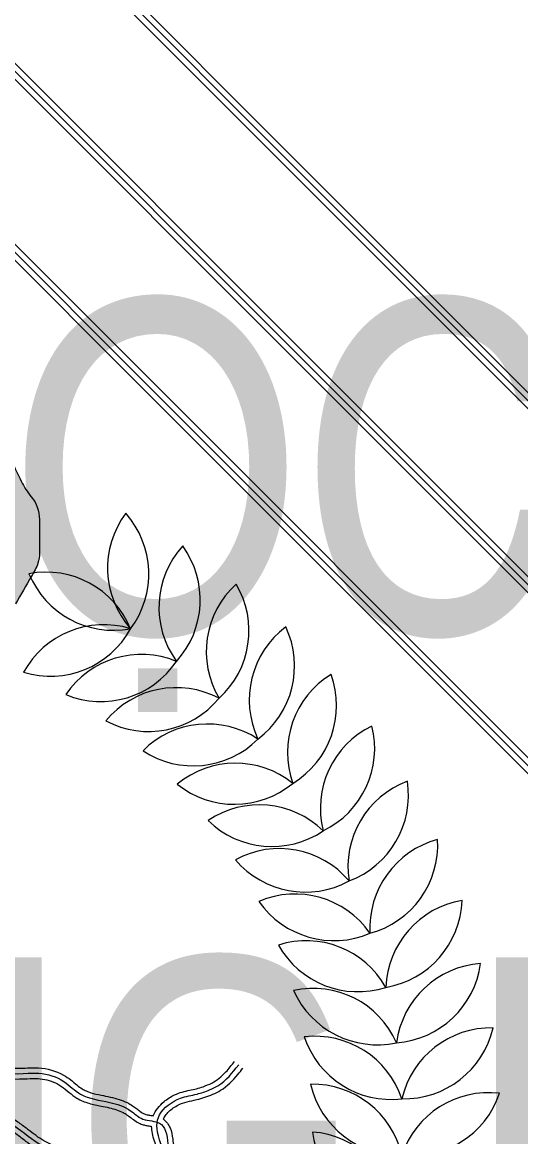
# Model space of a CAD drawing. Header units: inches. Extents: x 1604615 to 1925968, y -294302 to 52467.
# Drawn here: x 1825606 to 1826216, y -260140 to -258778 of the extents above; entities that cross this region are included whole.
import ezdxf

# ---------------------------------------------------------------- set-up
doc = ezdxf.new("R2010")
doc.units = ezdxf.units.IN
doc.header["$LTSCALE"] = 20
doc.header["$MEASUREMENT"] = 0
doc.layers.get('0').update_dxf_attribs({"lineweight": 13})

# ---------------------------------------------------------------- blocks, each defined once
blk = doc.blocks.new('logo DHCT')
h = blk.add_hatch(color=4)
h.set_gradient(color1=(244, 128, 11), one_color=1, tint=1, name='HEMISPHERICAL')
edge = h.paths.add_edge_path()
edge.add_spline(control_points=[(1291.256971102779, 565.8314630986393), (1291.397743773495, 566.0736494978144), (1291.782503929818, 566.7979313616345), (1291.717735514706, 568.0796190849644), (1291.751525743276, 569.6240239000379), (1291.67731970597, 570.9780644276473), (1290.794429601739, 571.9824424088104), (1290.098363126656, 573.2572894307143), (1289.425765793979, 574.7822218471147), (1289.000001375501, 576.6626312993885), (1287.813902719431, 578.3259101321739), (1289.553874777552, 582.3702724232292), (1287.568216538287, 580.8842896512517), (1286.26123242114, 580.8209310791779), (1285.917517365319, 579.4325219462073), (1285.497744688046, 578.1366692566185), (1284.809577011365, 576.8167441246255), (1284.892824014956, 574.888371283874), (1286.561241074657, 573.849515660871), (1287.119388926868, 571.9704428798636), (1287.033716564605, 570.4703621849048), (1287.988915002036, 569.1713637031421), (1286.829013075251, 568.2850816507039), (1285.690568887715, 568.0486413034132), (1284.685580018392, 569.0083004468709), (1283.782987507075, 570.1203337866448), (1283.241067424806, 571.7483813675678), (1282.967822520561, 573.3423306234629), (1283.195205817591, 574.8429743558756), (1283.798721201301, 576.1963796599746), (1284.159213905514, 577.7146870519334), (1284.516712144731, 578.9503168333399), (1286.0904004224, 580.5842373873777), (1285.136112447258, 580.5693116137456), (1284.683308512705, 580.3280886550563), (1283.898134074461, 580.1916348126927), (1283.089071944571, 579.7686888467185), (1281.610651458337, 579.1157612767124), (1282.005564652899, 577.0193257404435), (1280.814081297173, 575.6399162250987), (1280.906949273065, 574.0970384498735), (1281.277569780501, 572.9037123193618), (1281.230286820781, 571.6496969266398), (1280.526091938015, 571.172911440204), (1279.993384326339, 570.9788694595077), (1279.004643429086, 571.0498708669663), (1279.449986670249, 572.3484141145295), (1279.300176810161, 573.3302185496996), (1279.408595661329, 574.4834994496748), (1278.980448921942, 575.8117245824574), (1278.940734846658, 577.2386665276676), (1278.139646040449, 578.5518478853141), (1278.634489798927, 579.8162719644074), (1279.462259730125, 580.8390801978805), (1279.818817540418, 582.3457673758796), (1280.534868713292, 583.4986367966642), (1281.769009122688, 586.0416558502827), (1280.597858705323, 585.6363496252307), (1279.927264644272, 584.9017387808997), (1278.6557804175, 584.9420484991549), (1277.826033184951, 583.9780679302194), (1277.105922928427, 583.2884731995721), (1276.230309853214, 582.4668277170933), (1275.316935400685, 581.2854489586437), (1276.233620074446, 579.939642144014), (1275.826601987598, 578.6118775053453), (1276.394073930213, 577.3122111601738), (1276.168183441313, 576.2275600825415), (1276.857069110076, 574.6695784661672), (1275.556056268309, 574.8340391699262), (1274.854705750402, 575.2150204959482), (1274.108418184739, 575.9697975476024), (1273.499638397177, 577.1529501614775), (1273.529935781886, 578.8025048895051), (1273.480152021391, 580.4632581485225), (1272.899995028158, 582.5041462693478), (1273.678698361739, 584.6756176124388), (1274.63816244232, 586.1485824503711), (1276.447431493908, 588.5100388159631), (1274.433030065704, 587.1069606144199), (1273.247782334125, 587.0394719924429), (1273.02960752678, 586.045762356325), (1272.635582454371, 585.3614877562063), (1271.567130969298, 584.9881823858775), (1271.285121915684, 583.7464923164932), (1270.539813717829, 582.600254661028), (1270.305850671179, 581.296984330065), (1270.729241886737, 579.8564969969268), (1271.181488372984, 578.3615686552205), (1271.604964733501, 576.443069440518), (1270.347452627634, 575.1320650370812), (1270.694683553314, 573.4932521296632), (1271.246964808993, 572.2133807710263), (1271.695594940023, 570.7745171493493), (1271.883741815956, 569.5358266626529), (1271.571138612292, 568.5029597965615), (1270.646876751537, 567.7888935210276), (1269.153681016579, 568.2198607956286), (1268.497915160484, 569.6978065155067), (1269.064752707647, 571.1032783455357), (1269.101037262079, 572.8996114056183), (1269.801539956257, 574.8032786120252), (1269.059957659264, 576.8672329427714), (1269.71257630083, 578.657319161621), (1268.516229914551, 580.1720362407216), (1269.09681151633, 581.5019960285224), (1269.21510334228, 583.133903212015), (1267.445429952144, 584.4983515775093), (1267.885913062556, 586.5860033136678), (1268.725828128991, 590.839362894337), (1267.596575963396, 588.0487165695133), (1266.250930704918, 587.2588380774469), (1265.984261176463, 585.4099540118425), (1265.07569595045, 583.8620927702066), (1265.143656887041, 581.6448309356658), (1266.083272276226, 579.7252378833191), (1265.671471937745, 577.6384180844987), (1265.156574499864, 576.0749519284768), (1266.031552575915, 574.8017566456197), (1265.911483269227, 573.3287759345578), (1265.452286923002, 572.0491326035251), (1264.150922983478, 570.8852510850338), (1262.94078840549, 571.8472097988581), (1261.550374406149, 572.6621513669365), (1262.363428118149, 573.8554464425783), (1263.22292125025, 574.4921813960516), (1263.919355042043, 575.6942965903124), (1265.313041523157, 576.6955465084559), (1264.96359998538, 578.5408658762794), (1264.806612681537, 580.1400207985446), (1264.406142776154, 581.4966480078938), (1262.858290148006, 583.9786467806764), (1263.388683652131, 580.6855322708095), (1262.877769447049, 578.8207690777199), (1260.534525602832, 577.2638230658672), (1258.771172817489, 575.2348404219968), (1255.611942527567, 573.2868451927272), (1256.5016082365, 570.4656952031186), (1256.688930862872, 568.8339405252166), (1256.77393379436, 568.3212250985221)], knot_values=[7.200196502267744, 7.200196502267744, 7.200196502267744, 7.200196502267744, 8.030576183743818, 9.644933403588112, 10.88308528127735, 12.77715700102448, 13.39643635307428, 14.84070363418004, 17.11731679019002, 18.41008453240417, 20.48577240613849, 23.71449316377834, 24.82273821323773, 26.15731934230277, 27.37694044323601, 28.55166318292976, 30.39249605070867, 31.76009041553704, 33.86939070087942, 35.71022356865802, 37.33879322559616, 38.39679097716044, 39.79824395853592, 40.67452932691947, 41.74027754987753, 43.59811301489657, 45.04748740320173, 46.79852693037873, 48.42709168060509, 49.48508943216967, 51.2879917323009, 52.78428673960386, 54.44574357135778, 54.56967382194151, 55.47181960717799, 55.98276070107644, 56.9264398881306, 58.2665544969523, 60.28217977319781, 62.16834233660154, 63.40649421429077, 64.66920661486802, 66.05354417042992, 66.67298213399934, 67.06483932862662, 67.81864999742695, 68.93298619089248, 70.04732238435801, 71.03784289360075, 72.30055841307117, 74.19463188189795, 75.25262650218204, 76.66442584239365, 77.83279543780264, 79.28216516096109, 80.94362598061116, 83.10606724379252, 83.49792443841952, 84.11736240198894, 86.11923501674849, 86.64477726077786, 87.87104739290959, 89.0973112213303, 90.37234133247081, 91.78413588337152, 93.26991912950724, 94.29098019882055, 95.78192230130875, 96.90312379736692, 97.77061773001527, 98.60180328425064, 99.47771122675195, 100.8622560656001, 102.4766189193656, 104.3379739206209, 105.8442846223332, 108.7875115699995, 110.4022833309036, 112.2927146646756, 113.7899082914593, 115.0102753567735, 115.6771283537145, 116.5702211558842, 117.2926680710153, 118.8443861723214, 119.9520278975126, 121.4583420298845, 122.5999091820729, 124.4028091590551, 126.2641641603104, 128.0372066539008, 129.1584120991879, 130.9992496417999, 132.2920126292109, 133.6596061865864, 134.7176008068713, 135.3370387704408, 136.9903712422385, 138.486670768385, 139.6282379205734, 141.3792787090438, 143.8833309127355, 145.3896450451074, 147.7421331162622, 148.9617496812234, 150.5903193381607, 151.7046555316271, 153.6629221753249, 156.1392259307025, 158.8884119694659, 160.592752079401, 161.8509603901772, 163.7506853312952, 165.6504102724124, 167.2066552669907, 170.1729195962689, 171.7449985857631, 173.537426495701, 174.7348123758547, 176.0687352384812, 177.7621246690596, 178.8743819734002, 180.5688307197699, 181.8270453342507, 182.8214792997201, 184.0796876104964, 185.1916584213644, 186.9286915642591, 188.7072537262469, 190.2793265398977, 191.685540287477, 193.5986056743802, 195.3771728009103, 197.912180444993, 199.9629532765491, 203.2696468641203, 206.4151784940367, 209.535613134684, 211.0799681313535, 211.0799681313535, 211.0799681313535, 211.0799681313535], degree=3, periodic=0)
edge.add_spline(control_points=[(1256.77393379436, 568.3212250985221), (1256.864141753243, 567.7771143093948), (1257.374180776207, 565.5227791709956), (1259.783974871292, 564.3662139319965), (1261.645247438314, 563.4729080866089)], knot_values=[0, 0, 0, 0, 1.638921265443163, 7.200196502267747, 7.200196502267747, 7.200196502267747, 7.200196502267747], degree=3, periodic=0)
edge.add_line((1261.645247438314, 563.4729080866088), (1289.905808840446, 563.4729080866089))
edge.add_spline(control_points=[(1289.905808840446, 563.4729080866089), (1290.280361145355, 564.1429749566573), (1290.654913450263, 564.8130418267059), (1291.051849434985, 565.4847832482064)], knot_values=[211.4778790938634, 211.4778790938634, 211.4778790938634, 211.4778790938634, 213.7946137195222, 213.7946137195222, 213.7946137195222, 213.7946137195222], degree=3, periodic=0)
edge.add_arc((1297.383195487083, 568.4419998997688), 6.987923379351802, 202.4258290582619, 205.0361260618594, ccw=False)
edge.add_arc((1292.233342323831, 558.9120865086284), 6.987923379351802, 98.03179792304093, 100.80163869299508, ccw=False)
at = {"color": 4}
for points in [[(1274.217859084945, 395.4686705583299), (1393.723598592253, 514.9744100656377), (1274.217859084945, 634.4801495729454), (1154.712119577638, 514.9744100656376)], [(1274.217859084945, 396.0871327478926), (1393.10513640269, 514.9744100656377), (1274.217859084946, 633.8616873833827), (1155.3305817672, 514.9744100656376)], [(1274.217859084945, 396.7055949374553), (1392.486674213128, 514.9744100656377), (1274.217859084946, 633.24322519382), (1155.949043956763, 514.9744100656376)], [(1274.217859084945, 409.5233920497533), (1379.66887710083, 514.9744100656377), (1274.217859084945, 620.425428081522), (1168.766841069061, 514.9744100656376)], [(1274.217859084945, 410.141854239316), (1379.050414911267, 514.9744100656377), (1274.217859084945, 619.8069658919593), (1169.385303258624, 514.9744100656376)], [(1274.217859084945, 410.7603164288787), (1378.431952721704, 514.9744100656377), (1274.217859084946, 619.1885037023966), (1170.003765448187, 514.9744100656376)], [(1274.217859084945, 446.2391709474438), (1354.38311886204, 526.4044307245381), (1274.217859084946, 606.5696905016324), (1194.052599307851, 526.404430724538)], [(1274.217859084945, 446.8576331370065), (1353.764656672477, 526.4044307245381), (1274.217859084946, 605.9512283120697), (1194.671061497414, 526.404430724538)], [(1274.217859084945, 447.4760953265692), (1353.146194482914, 526.4044307245381), (1274.217859084946, 605.332766122507), (1195.289523686977, 526.404430724538)]]:
    blk.add_lwpolyline(points, close=True, dxfattribs=at)
for centre, radius, start, end in [((1303.921359266621, 566.2139675009588), 6.987923379351781, 143.1870607671757, 221.5628704018845), ((1293.098294067381, 565.7650838426061), 6.987923379351782, 323.1870607671758, 41.5628704018845), ((1307.84763720873, 563.1970316187255), 6.987923379351781, 137.7325153126283, 216.1083249473487), ((1297.030910582242, 563.7789782945965), 6.987923379351782, 317.7325153126283, 36.10832494734865), ((1292.233342323828, 558.9120865086279), 6.987923379351782, 22.4258290582554, 100.801638692965), ((1297.383195487083, 568.4419998997682), 6.987923379351781, 202.4258290582554, 280.801638692965), ((1311.469358672451, 559.8205402096696), 6.987923379351781, 132.2779698580815, 210.6537794927985), ((1300.756928570056, 561.4280470205508), 6.987923379351782, 312.2779698580815, 30.6537794927985), ((1296.647695832466, 554.895926274613), 6.987923379351781, 72.98258414356384, 151.3583937782819), ((1292.559950999833, 564.9274056784202), 6.987923379351782, 252.9825841435638, 331.3583937782818), ((1314.753724787369, 556.1150713028542), 6.987923379351781, 126.8234244035305, 205.1992340382521), ((1304.242604634935, 558.7335804181378), 6.987923379351782, 306.8234244035306, 25.19923403825216), ((1299.531061268852, 552.6216450257507), 6.987923379351781, 67.52803868901734, 145.9038483237405), ((1296.415378801936, 562.9962659639382), 6.987923379351782, 247.5280386890173, 325.9038483237405), ((1317.670991825353, 552.1141821985054), 6.987923379351781, 121.3688789489912, 199.7446885837034), ((1307.456371954667, 555.719979994157), 6.987923379351782, 301.3688789489912, 19.74468858370342), ((1302.185186426415, 550.0835805886909), 6.987923379351781, 62.07349323447269, 140.4493028691869), ((1300.069782428112, 560.7073888874927), 6.987923379351782, 242.0734932344727, 320.449302869187), ((1304.586035136726, 547.3047180680046), 6.987923379351781, 56.61894777993382, 134.9947574146454), ((1320.194740564355, 547.8541055679051), 6.98792337935178, 115.9143334944471, 194.2901431291646), ((1310.36912615474, 552.414537380716), 6.987923379351781, 295.9143334944471, 14.29014312916454), ((1303.490067033222, 558.0815028743293), 6.987923379351782, 236.6189477799338, 314.9947574146454), ((1306.711864942083, 544.3102232729967), 6.987923379351781, 51.16440232538024, 129.5402119601019), ((1306.64525799024, 555.1423883548118), 6.987923379351782, 231.1644023253782, 309.5402119601018), ((1322.302115544984, 543.3734213247094), 6.987923379351781, 110.4597880399071, 188.8355976746177), ((1312.954488882067, 548.8471871779822), 6.987923379351782, 290.4597880399071, 8.835597674617722), ((1308.543423998577, 541.1272148122398), 6.98792337935178, 45.7098568708393, 124.0856665055592), ((1309.506781401264, 551.916662405162), 6.987923379351781, 225.7098568708393, 304.0856665055592), ((1323.974032053079, 538.7127072392755), 6.987923379351781, 105.0052425853544, 183.3810522200702), ((1315.189046691435, 545.0502358618094), 6.987923379351782, 285.0052425853544, 3.381052220070162), ((1310.064125423768, 537.7845185032554), 6.987923379351781, 40.25531141629281, 118.6311210510114), ((1312.048722867166, 548.4335376990961), 6.987923379351782, 220.2553114162928, 298.6311210510115), ((1311.260197510063, 534.3124063214469), 6.987923379351781, 34.80076596174749, 113.1765755964684), ((1314.248062172403, 544.7245579533271), 6.987923379351782, 214.8007659617475, 293.1765755964684), ((1317.052563081294, 541.0580692112895), 6.987923379351781, 279.5506971308116, 357.9265067655204), ((1325.19534895384, 533.9141714600908), 6.98792337935178, 99.55069713081159, 177.9265067655204), ((1312.120808443432, 530.742322252403), 6.98792337935178, 29.34622050720453, 107.7220301419119), ((1316.08488175965, 540.8233122627828), 6.987923379351781, 209.3462205072045, 287.7220301419119), ((1318.528161758643, 536.9068409058119), 6.987923379351782, 274.0961516762727, 352.471961310982), ((1325.95500581229, 529.021270270243), 6.987923379351781, 94.09615167627271, 172.4719613109819), ((1312.638164397993, 527.1065975302938), 6.987923379351781, 23.89167505265708, 102.2674846873646), ((1317.542547106285, 536.7651309125594), 6.987923379351782, 203.8916750526571, 282.2674846873646), ((1326.246123058281, 524.0783145405921), 6.987923379351781, 88.64160622170962, 167.0174158564372), ((1319.60247947336, 532.6341451117446), 6.987923379351782, 268.6416062217096, 347.0174158564373), ((1312.807580118108, 523.438157841209), 6.987923379351781, 18.43712959811077, 96.81293923282459), ((1318.607857369205, 532.5867654213894), 6.987923379351782, 198.4371295981108, 276.8129392328245), ((1312.627521348781, 519.7702251430446), 6.987923379351781, 12.98258414356277, 91.35839377829039), ((1319.271164933702, 528.326055714197), 6.987923379351782, 192.9825841435628, 271.3583937782904), ((1326.066064288953, 519.1300684436615), 6.987923379351781, 83.18706076717544, 161.5628704018893), ((1320.265787037857, 528.2786760238419), 6.987923379351782, 263.1870607671754, 341.5628704018892), ((1319.526462783755, 524.0215874378775), 6.987923379351781, 187.5280386890213, 265.9038483237273), ((1312.099618730109, 516.1360168023086), 6.98792337935178, 7.528038689021324, 85.90384832372732)]:
    blk.add_arc(centre, radius, start, end, dxfattribs=at)
for points in [[(1261.645247438314, 563.4729080866089), (1257.194763152686, 566.8077202077172), (1256.527190064305, 569.9202101968738), (1256.304662731273, 573.0327001860312), (1258.529909329445, 575.2559066119227), (1260.977674349934, 577.4791180023565), (1262.535338949009, 578.8130408649829), (1263.20291203739, 581.2585694228262), (1263.20291203739, 583.0371365493563), (1264.315530881118, 581.480891554778), (1264.760585547182, 580.1469637276093), (1264.983103969498, 578.590718733031), (1264.983103969498, 576.8121565710433), (1263.87048512577, 575.4782287438745), (1263.20291203739, 574.5889451806095), (1262.312820526694, 573.6996616173444), (1261.86776586063, 572.8103780540794), (1262.757866282042, 571.9210944908134), (1264.315530881118, 571.2541330595002), (1265.205631302531, 571.9210944908134), (1265.873204390911, 573.4773444499349), (1265.873204390911, 574.8112673125613), (1265.428158635563, 575.9228730077782), (1265.650677057878, 577.701435169766), (1265.873204390911, 579.2576851288866), (1265.205631302531, 582.1478529860913), (1265.205631302531, 583.7040979806695), (1265.873204390911, 585.4826651071996), (1266.54077747929, 587.2612322337307), (1267.430868989986, 588.1505157969957), (1268.311247819266, 589.6098678200831), (1267.939457067516, 586.8859376608013), (1267.939457067516, 584.4096339054238), (1269.054811501331, 582.8000399396085), (1269.054811501331, 581.685703746142), (1268.806959910881, 580.0761048157844), (1269.302672002498, 578.9617735868612), (1269.302672002498, 576.6092855157065), (1269.550523592947, 575.1235022695716), (1269.178741751915, 572.6472034787364), (1268.930881250748, 570.9137938286974), (1268.683029660299, 569.7994576352319), (1269.302672002498, 568.4374900733199), (1270.913738527928, 568.0660430206506), (1271.409450619544, 568.4374900733199), (1271.781232460577, 569.4280105825626), (1271.657311120711, 570.7899781444746), (1271.285520368961, 572.0281250576206), (1270.665878026762, 573.7615396722019), (1270.541956686896, 574.8758758656675), (1271.285520368961, 576.4854698314837), (1271.161599029095, 578.3426951657455), (1270.665878026762, 580.0761048157844), (1270.418026436312, 581.19044100925), (1270.665878026762, 582.6762242553848), (1271.161599029095, 583.6667447646275), (1271.905162711161, 585.0287073619972), (1272.524805053359, 585.4001544146665), (1273.020517144975, 586.1430435554628), (1273.268377646141, 586.7621219765786), (1274.383732079956, 587.2573797489283), (1275.74693810422, 587.8764581700441), (1274.755513920989, 586.2668592396856), (1273.888019988341, 584.9048966423168), (1273.144447395558, 582.0571458342699), (1273.392307896725, 580.5713675526765), (1273.516229236591, 578.7141422184147), (1273.640159487174, 577.1045432880571), (1274.259801829373, 575.8663963749102), (1274.879444171572, 575.2473179537944), (1275.623016764355, 574.8758758656675), (1276.490510697003, 574.8758758656675), (1276.36658044642, 575.9902070945907), (1276.242659106553, 577.4759903407264), (1275.994798605387, 578.4665108499682), (1275.994798605387, 579.952294096104), (1275.623016764355, 581.3142566934728), (1276.242659106553, 582.4285928869392), (1277.110153039202, 583.2952977119583), (1277.977655882567, 584.1620025369773), (1278.3494377236, 584.5334495896475), (1280.208364750197, 585.2763387304437), (1280.704076841813, 585.647785783113), (1281.075858682845, 585.7716014673358), (1280.58014659123, 583.6667447646275), (1279.836573998448, 582.1809615184927), (1279.340861906832, 580.818998921123), (1278.721219564633, 579.8284784118803), (1278.3494377236, 578.4665108499682), (1278.721219564633, 577.4759903407264), (1279.093010316382, 575.6187650064637), (1279.340861906832, 574.3806131287754), (1279.340861906832, 573.3900926195327), (1279.340861906832, 572.2757564260671), (1279.340861906832, 571.1614202326016), (1280.084434499614, 571.0376045483779), (1280.456216340647, 571.1614202326016), (1280.951928432263, 571.5328672852709), (1281.199788933429, 572.8948348471829), (1280.951928432263, 574.1329817603289), (1280.951928432263, 575.3711336380181), (1281.695501025045, 577.1045432880571), (1282.067282866077, 579.0855843065417), (1283.182637299892, 579.8284784118803), (1284.050140143258, 580.1999205000072), (1284.545852234874, 580.3237361842309), (1285.413346167522, 580.5713675526765), (1285.537276418106, 580.5713675526765), (1284.79371273604, 579.0855843065417), (1284.174070393841, 577.723621709172), (1283.678358302225, 575.9902070945907), (1283.306567550475, 574.9996865853489), (1283.058715960027, 573.3900926195327), (1283.306567550475, 571.6566829694937), (1283.802279642091, 570.2947154075816), (1284.917634075906, 568.8089371259891), (1285.785136919272, 568.1898587048734), (1286.652630851921, 568.3136743890971), (1287.644063945869, 569.3041948983398), (1287.27227319412, 570.2947154075816), (1287.02442160367, 571.9043143379401), (1286.404779261471, 573.6377239879791), (1285.04156432649, 575.2473179537944), (1284.917634075906, 576.6092855157065), (1285.537276418106, 578.3426951657455), (1285.909067169855, 579.457031359211), (1286.404779261471, 580.5713675526765), (1287.644063945869, 581.0666253250272), (1288.635488129101, 581.5618880619193), (1288.387627627935, 578.3426951657455), (1289.007269970133, 576.36165414726), (1289.379060721883, 575.1235022695716), (1290.246554654531, 573.0186455668634), (1290.990127247314, 571.7804986537164), (1291.361909088346, 571.2852359168244), (1291.733690929379, 569.4280105825626), (1291.733690929379, 568.1898587048734), (1291.609769589513, 566.5802647390581), (1291.11404858718, 565.5897442298153), (1289.905808840446, 563.4729080866089)], [(1243.95961297272, 526.0105118307117), (1249.368614164085, 523.1495404465984), (1251.277672883936, 519.6527948857154), (1254.141265419072, 519.0170207089448), (1258.913916674059, 518.3812514967155), (1260.822975393911, 517.7454773199449), (1260.822975393911, 514.8845059358325), (1260.186616546816, 513.9308471529473), (1259.232091642248, 513.295077940719), (1258.913916674059, 508.5267889908362), (1259.550266610437, 506.3015868189511), (1259.868441578627, 505.0300434299522), (1258.913916674059, 502.8048412580681), (1259.868441578627, 500.5796390861831), (1259.550266610437, 497.4007830959561), (1258.913916674059, 495.8113501363002), (1257.323032922396, 494.8576963179573), (1258.277557826964, 493.5861529289584), (1258.913916674059, 492.6324941460732), (1260.504800425722, 491.9967199693026), (1264.641092833614, 493.904037535073), (1266.231976585276, 495.1755809240719), (1269.095569120411, 495.1755809240719), (1272.277327713019, 496.4471243130718), (1274.822745279966, 498.354436914299), (1277.686337815101, 501.5332978690683), (1279.277221566764, 504.3942692531816), (1281.186280286616, 505.3479280360659), (1285.640747662697, 508.2089043847216), (1286.913456446169, 510.7519911627203), (1288.504340197832, 513.6129625468327), (1288.504340197832, 516.473933930946), (1291.049757764779, 519.6527948857154), (1293.913341389197, 517.7454773199449), (1297.095108892522, 517.7454773199449), (1298.049642707806, 518.3812514967155), (1297.413283860711, 519.6527948857154), (1296.776933924333, 520.2885640979437), (1295.186050172671, 520.6064536686006), (1293.595166421008, 521.2422228808289), (1291.686107701157, 522.1958816637141), (1289.458874013116, 523.7853096588276), (1288.504340197832, 524.4210838355982), (1287.549815293264, 526.0105118307117), (1286.277106509792, 527.5999398258252), (1285.322572694508, 529.189372785481), (1285.640747662697, 529.5072573915957), (1288.504340197832, 527.9178293964812), (1291.686107701157, 527.5999398258252), (1293.595166421008, 526.9641706135969), (1294.867875204482, 526.0105118307117), (1297.095108892522, 525.3747426184834), (1298.685992644184, 524.7389684417119), (1299.640526459469, 524.1031992294836), (1300.913226332225, 523.7853096588276), (1301.549585179321, 522.1958816637141), (1301.549585179321, 521.2422228808289), (1300.913226332225, 522.5137662698278), (1300.913226332225, 524.4210838355982), (1302.504110083887, 525.6926272245971), (1303.776818867361, 526.0105118307117), (1304.731352682645, 526.3283964368254), (1305.367702619023, 526.6462860074823), (1306.958586370685, 528.2357140025958)]]:
    blk.add_spline(points, degree=3, dxfattribs=at)
for points, knots in [([(1297.661421335302, 518.5068153649498), (1297.66198873344, 518.5129906169075), (1297.661045522359, 518.5467763646146), (1297.620511940293, 518.6598673593334), (1297.582473745063, 518.7359451060078), (1297.478575238562, 518.9031900029017), (1297.413275830686, 518.9946386913085), (1297.266305771733, 519.1868651603576), (1297.184004330307, 519.287974418108), (1296.972225898789, 519.5492219011398), (1296.860325299735, 519.6875129114765), (1296.694288841836, 519.8505503418327), (1296.634381780397, 519.8984745716419), (1296.517448607516, 519.9687316590555), (1296.448662178002, 519.9980038867271), (1296.283251946537, 520.0476971326549), (1296.187773564421, 520.0674107203935), (1295.86176208138, 520.1170060094688), (1295.600167665598, 520.1326145785979), (1295.155059344416, 520.1941397290133), (1294.979071845976, 520.2296505270285), (1294.650937730332, 520.3224939827261), (1294.494495905038, 520.3786187215088), (1294.043400557378, 520.5621127504284), (1293.766684792964, 520.7040530250862), (1293.29021970924, 520.9377426724126), (1293.080441077138, 521.0351030045216), (1292.650310008082, 521.2343508457924), (1292.432343819882, 521.33540106809), (1291.949144712587, 521.5745153033029), (1291.683046264306, 521.7165253463996), (1291.168874883226, 522.0380819557722), (1290.927238672464, 522.2119531021709), (1290.466833299823, 522.5578567740303), (1290.247529284149, 522.729801271589), (1289.845524209186, 523.0329430802759), (1289.66270767812, 523.166225043853), (1289.340443426237, 523.3808057307581), (1289.204499571212, 523.4635087831715), (1288.90766816912, 523.6366691088916), (1288.749973030079, 523.7270389628953), (1288.477866841231, 523.9106239082415), (1288.363288457871, 523.9965333458974), (1288.098508499137, 524.2395248394047), (1287.966551175776, 524.4025312715711), (1287.741544064737, 524.7354664936539), (1287.646367956137, 524.9072326154226), (1287.450240141794, 525.2890339488429), (1287.353995267473, 525.4977191347415), (1287.152384337227, 525.896372168434), (1287.045952780201, 526.0793530080634), (1286.802923992259, 526.4345558586721), (1286.668082411202, 526.604898465299), (1286.378778730301, 526.9282189699105), (1286.231074099934, 527.0794021915511), (1285.893203135985, 527.4035427554423), (1285.693053404178, 527.5818202183315), (1285.344419025757, 527.9336048402921), (1285.1942562421, 528.0993414209313), (1284.991838566697, 528.411929259932), (1284.922527371146, 528.5478067184724), (1284.850757537538, 528.8303176597076), (1284.840281547582, 528.9721785532168), (1284.888838804112, 529.2298602035642), (1284.936566587498, 529.345355318076), (1285.062621836897, 529.5418503468197), (1285.136783029257, 529.6237739755054), (1285.296219069605, 529.7681627150811), (1285.381895415884, 529.8303004295618), (1285.651117578523, 529.9824774399376), (1285.849206061564, 530.0348504744205), (1286.230919012393, 530.0383192880026), (1286.410767452383, 529.9929763751451), (1286.738144959352, 529.8562321593804), (1286.888110656595, 529.7649350353591), (1287.306126095195, 529.4665539344735), (1287.559731161043, 529.2279359614504), (1288.05854686316, 528.7669988567378), (1288.303164920117, 528.5448122767276), (1288.698072934995, 528.2680072989446), (1288.851250626804, 528.1876143670369), (1289.17354963164, 528.0686053193531), (1289.339832859093, 528.0305945330999), (1289.907107382125, 527.955669138653), (1290.342124515567, 527.9837351189552), (1291.084163661637, 528.0181118784307), (1291.370222734621, 528.0277935640216), (1292.323974932339, 527.970326334284), (1292.98195834591, 527.7889153225179), (1293.759218749173, 527.3515170121863), (1293.946185947651, 527.2216329801835), (1294.28497954666, 526.9587575070193), (1294.441138095762, 526.8258580802741), (1294.727060227517, 526.5960391273459), (1294.857769013713, 526.4969505305024), (1295.089319663449, 526.3502367943637), (1295.191801161423, 526.2961104577593), (1295.41415663263, 526.1978500321218), (1295.531721010042, 526.154803024494), (1295.901418932296, 526.039093987627), (1296.170540648407, 525.9802508911316), (1296.893101979284, 525.8349660908557), (1297.366890680536, 525.7477238228456), (1298.032070574173, 525.5303244884734), (1298.234665882754, 525.4515400802875), (1298.573269780002, 525.2873661373502), (1298.711833545537, 525.2101881485802), (1298.952798490585, 525.0529858011624), (1299.054333313875, 524.9770894817768), (1299.239980623566, 524.8337058275076), (1299.326397409186, 524.7650836278564), (1299.532791153198, 524.6136444129115), (1299.647342328734, 524.5416651131977), (1299.822954379839, 524.4683867670451), (1299.891664165403, 524.4475154011581), (1300.051976921273, 524.4098377609098), (1300.140845992833, 524.3939526441847), (1300.29835164352, 524.3680941364906), (1300.3640533373, 524.35785030015), (1300.431456570152, 524.3465074894408)], [101.4516425426248, 101.4516425426248, 101.4516425426248, 101.4516425426248, 101.7718191127803, 101.7718191127803, 102.0919956829359, 102.0919956829359, 102.4121722530914, 102.4121722530914, 102.7506494556498, 102.7506494556498, 103.2958565590845, 103.2958565590845, 103.6478253917282, 103.6478253917282, 103.9997942243719, 103.9997942243719, 104.3517630570156, 104.3517630570156, 105.091805812641, 105.091805812641, 105.5442948235965, 105.5442948235965, 105.9967838345519, 105.9967838345519, 106.9017618564628, 106.9017618564628, 107.6094394929882, 107.6094394929882, 108.3171171295136, 108.3171171295136, 109.1807385019967, 109.1807385019967, 110.0443598744797, 110.0443598744797, 110.8794079935348, 110.8794079935348, 111.5785109339942, 111.5785109339942, 112.0910902694127, 112.0910902694127, 112.6036696048312, 112.6036696048312, 112.9764000454375, 112.9764000454375, 113.506739250018, 113.506739250018, 114.0370784545984, 114.0370784545984, 114.7051829999646, 114.7051829999646, 115.4512191926384, 115.4512191926384, 116.1972553853122, 116.1972553853122, 116.8216197524768, 116.8216197524768, 117.4516617398743, 117.4516617398743, 117.9598780883496, 117.9598780883496, 118.2982526187844, 118.2982526187844, 118.5747428478059, 118.5747428478059, 118.7979050044881, 118.7979050044881, 119.0210671611703, 119.0210671611703, 119.2442293178524, 119.2442293178524, 119.6864715300562, 119.6864715300562, 120.1287137422599, 120.1287137422599, 120.5709559544637, 120.5709559544637, 121.4162191777725, 121.4162191777725, 122.2614824010814, 122.2614824010814, 122.8664747670265, 122.8664747670265, 123.4714671329715, 123.4714671329715, 124.8324175727285, 124.8324175727285, 125.6338917370431, 125.6338917370431, 127.4214337692844, 127.4214337692844, 128.0217311435572, 128.0217311435572, 128.62202851783, 128.62202851783, 129.1626248531515, 129.1626248531515, 129.5911186217534, 129.5911186217534, 130.0196123903553, 130.0196123903553, 130.8765999275591, 130.8765999275591, 132.2145966340544, 132.2145966340544, 132.8091420039467, 132.8091420039467, 133.2348292674845, 133.2348292674845, 133.5731076310605, 133.5731076310605, 133.9113859946366, 133.9113859946366, 134.4175024200962, 134.4175024200962, 134.6991125156078, 134.6991125156078, 134.9807226111194, 134.9807226111194, 135.1698265171756, 135.1698265171756, 135.1698265171756, 135.1698265171756]), ([(1243.85812178759, 525.6154976126254), (1244.167767382953, 525.5359402270819), (1244.475713711256, 525.4568071298187), (1245.384714297234, 525.210556314755), (1245.97091937642, 525.0343204203506), (1247.003424682168, 524.6273902795314), (1247.456998372387, 524.4029091607441), (1248.147953094421, 523.9324959837082), (1248.410999243191, 523.7076722775407), (1248.810317084032, 523.2577417298487), (1248.960265408857, 523.0490892765243), (1249.227557600666, 522.5753336220499), (1249.347633077862, 522.3087631330717), (1249.651247980412, 521.5728090957973), (1249.826346358147, 521.0817198732326), (1250.217499348707, 520.2715171966933), (1250.412858608723, 519.9382480938549), (1250.798654249108, 519.5150888674623), (1250.940034743634, 519.388645037741), (1251.252601622454, 519.1742882427284), (1251.419549025853, 519.0877167207848), (1252.031210557524, 518.8367335239678), (1252.507226764671, 518.7546724688106), (1253.318790188567, 518.6650490769132), (1253.655754021577, 518.6437857350857), (1254.437946051987, 518.5866550675545), (1254.871143433227, 518.5440239584027), (1255.724459061257, 518.442690977149), (1256.142314758003, 518.3846343785963), (1256.914965508721, 518.2705257037093), (1257.268143929983, 518.2158668498865), (1257.940571494901, 518.1126791562489), (1258.256686047152, 518.064502208458), (1258.95270093084, 517.9629388329173), (1259.341848486825, 517.9157338389894), (1259.914054248747, 517.7918755772961), (1260.12435032954, 517.7255975669349), (1260.380704382701, 517.5922681809299), (1260.458337655937, 517.5358546485468), (1260.576121785949, 517.4144493932413), (1260.624638488642, 517.3413323860248), (1260.706016204811, 517.1578154620302), (1260.737443782514, 517.0483331304112), (1260.801105736051, 516.6503470146622), (1260.785381231248, 516.3076546751691), (1260.665879767155, 515.66893598279), (1260.578629047518, 515.3745499724255), (1260.385793302434, 514.8860101088796), (1260.289461559297, 514.6906305801579), (1260.111671092733, 514.4323369907102), (1260.038230026955, 514.346328632078), (1259.892077120935, 514.2127869883462), (1259.818743848675, 514.1582916743877), (1259.646475855276, 514.0448211399596), (1259.549865612442, 513.9876122916903), (1259.306448830693, 513.8424419959666), (1259.154466655458, 513.7516936378063), (1258.858115450504, 513.5212409647365), (1258.725873200437, 513.3870387927946), (1258.504931019829, 513.0976973335052), (1258.414438524832, 512.9415234862188), (1258.149207815359, 512.3469002821423), (1258.078139150717, 511.8696765824608), (1258.064371924545, 510.8908517200549), (1258.122635734194, 510.3862850938107), (1258.292264993701, 509.3967712651731), (1258.404182906937, 508.9118170201546), (1258.58709341221, 508.1354993976533), (1258.661888279648, 507.8215569359062), (1258.823965848214, 507.2039507086774), (1258.911210536293, 506.9006907019404), (1259.066822561826, 506.4341325159957), (1259.124474571084, 506.2728677763265), (1259.247320762341, 505.9519283654826), (1259.30869633967, 505.7982677296168), (1259.402883681437, 505.5185443541536), (1259.436900565914, 505.3917261785277), (1259.464451505842, 505.1991493456438), (1259.467342445231, 505.127033327919), (1259.456071538907, 504.9935353436288), (1259.441064970957, 504.9219374992471), (1259.359842228003, 504.6675679055808), (1259.25000190138, 504.463282856683), (1258.989107650696, 504.0278718193055), (1258.839414016693, 503.797464378953), (1258.648997528756, 503.4048451695501), (1258.589419607597, 503.2579156165401), (1258.517362457512, 502.9679157469209), (1258.499983873996, 502.8246988780962), (1258.508333746101, 502.5478871592812), (1258.53142979444, 502.414864493964), (1258.642997026075, 502.0058296911682), (1258.77428467154, 501.7530742995682), (1259.047641830599, 501.2734152428587), (1259.191567666989, 501.0461326197513), (1259.380508450745, 500.6942306044429), (1259.442247650654, 500.5627379167704), (1259.572402329829, 500.1909883540023), (1259.600678757264, 499.9356416655017), (1259.578198847486, 499.3818684279354), (1259.525776785903, 499.0852056684917), (1259.383227530735, 498.458310762533), (1259.293471449678, 498.1285942386901), (1259.174024784317, 497.6046899692071), (1259.137536068524, 497.4168809787469), (1259.074835049527, 497.0673392550003), (1259.04526083013, 496.9040823138467), (1258.971151017199, 496.6185590197042), (1258.927316581216, 496.496126378123), (1258.816615576656, 496.2905770416444), (1258.751552115624, 496.2067499990102), (1258.569750463866, 496.0555085392348), (1258.429242947252, 495.9746403242578), (1258.10424378585, 495.8216551087589), (1257.921884961207, 495.7489336839603), (1257.60833681887, 495.6127863090711), (1257.475160124656, 495.5519405201937), (1257.263507704981, 495.4223812734076), (1257.180193948799, 495.3631187065874), (1257.045035912134, 495.2178206065142), (1256.990071198429, 495.1408452026792), (1256.925630669748, 494.971597284865), (1256.91086979079, 494.8864939539442), (1256.912756296657, 494.7321482254511), (1256.926889939065, 494.6618747568497), (1256.984428797419, 494.4796187913769), (1257.041015054688, 494.3844845468647), (1257.164478834111, 494.2070307428701), (1257.233163797261, 494.12512698607), (1257.449667907492, 493.8832838042593), (1257.609049913487, 493.7267722874503), (1257.836308675927, 493.4816604212273), (1257.91387345388, 493.3923130883063), (1258.041743532371, 493.2206791754544), (1258.098434490473, 493.1316178921718), (1258.227268501144, 492.9166416770469), (1258.298311132123, 492.7874291330838), (1258.445470938979, 492.5613499120477), (1258.513732097345, 492.4666866733767), (1258.74119498422, 492.215182632049), (1258.915490162825, 492.0839292082095), (1259.286562855459, 491.8748854972619), (1259.485298480301, 491.795033224705), (1260.00605919697, 491.6399505513753), (1260.334679104823, 491.5914996339221), (1260.970367565557, 491.5671393159994), (1261.280767644405, 491.5921717127303), (1262.446621946136, 491.8102128435984), (1263.227392735082, 492.2267482984498), (1264.225543760461, 492.9755384204077), (1264.508559399787, 493.2182676306767), (1265.021403879772, 493.6994843688877), (1265.249641074672, 493.9366858079972), (1265.684340697087, 494.3530958616356), (1265.893625977423, 494.5326203850389), (1266.199756833309, 494.7194842239275), (1266.29925767686, 494.767878168478), (1266.503726357866, 494.8382490565012), (1266.614489229093, 494.8625479246007), (1267.028917474398, 494.9142834375764), (1267.378593689231, 494.8916332684082), (1268.135062505664, 494.815807169823), (1268.540959342623, 494.7637122950586), (1269.191650457542, 494.765743362031), (1269.425316811745, 494.7857393267026), (1269.876130851577, 494.8605059240125), (1270.095879148806, 494.9146936553), (1270.73806995452, 495.1163642622112), (1271.143409662232, 495.3026486143533), (1271.892111675384, 495.7112589167137), (1272.237436498901, 495.9303836999248), (1272.902812043471, 496.373501331767), (1273.225978434831, 496.6008359692723), (1274.049241391873, 497.2061301634623), (1274.53862585462, 497.5923049103922), (1275.767234503506, 498.6034729019941), (1276.5188348839, 499.2544441027748), (1277.398090539792, 500.3170296707455), (1277.620221938345, 500.6210875550789), (1277.98296342453, 501.2109006182283), (1278.129561519049, 501.4934199540675), (1278.389812874109, 502.0568987303511), (1278.507206763009, 502.3384093712084), (1278.763008520507, 502.9203784934327), (1278.901880845203, 503.2159289725012), (1279.205992193359, 503.7201169125652), (1279.368368028144, 503.9303571086255), (1279.746999004697, 504.2654555429717), (1279.982667678237, 504.407519158589), (1280.523959293413, 504.6647068757285), (1280.828244447504, 504.779313312513), (1281.484888113235, 505.0237938278858), (1281.833450307674, 505.1562032688084), (1282.519277616108, 505.4387553909326), (1282.859472985066, 505.5892178497248), (1283.854244736622, 506.0800690018102), (1284.483734712906, 506.4595994171351), (1285.298757676269, 507.1594154789246), (1285.547871303311, 507.4131089537668), (1285.932555702074, 507.9008781776607), (1286.079665159222, 508.1255671609807), (1286.337060722952, 508.5838302058171), (1286.450118634251, 508.8182379453614), (1286.703371322023, 509.3720188718502), (1286.838809125013, 509.6916286988712), (1287.093670676604, 510.2299985773087), (1287.207181412943, 510.4508812490849), (1287.465937077551, 510.8855141225371), (1287.611109666139, 511.1033895908913), (1288.035771956201, 511.7278999000607), (1288.326703213103, 512.1385133182084), (1288.670000214794, 512.8007425451141), (1288.768575951333, 513.0286773694598), (1288.895243918908, 513.458161212238), (1288.931637166428, 513.657297852707), (1288.96502289533, 514.0450743569436), (1288.964646716025, 514.235967077627), (1288.935222265558, 514.9239487635265), (1288.863638731796, 515.4059080013557), (1288.870563238881, 516.1241469484105), (1288.891141916032, 516.3599320096827), (1288.992580686659, 516.8507834002957), (1289.071435854115, 517.1046390787046), (1289.354358698637, 517.7968486065446), (1289.609169369882, 518.2221093681433), (1290.099706747686, 518.7964716459203), (1290.323061368872, 518.9876199540288), (1290.653093683721, 519.1719802878171), (1290.769007920428, 519.2144944914941), (1290.97992121008, 519.2526455369539), (1291.071109709585, 519.2500587980852), (1291.283770474507, 519.1993863196669), (1291.403188647354, 519.149356753067), (1291.662112892632, 519.000572335314), (1291.800862315519, 518.9023825474878), (1292.275681907132, 518.527232201105), (1292.632318140765, 518.1842912016709), (1293.245403235923, 517.6886308678944), (1293.482087307734, 517.5159133178282), (1293.993573000734, 517.2371924763918), (1294.259143510606, 517.136549384517), (1295.047254959154, 516.9488704422273), (1295.58130347716, 516.9569134582526), (1296.37064990728, 517.098512330659), (1296.622086771356, 517.1622354789495), (1297.052750477581, 517.2963265755474), (1297.2295440855, 517.357313504528), (1297.594737515461, 517.5006183394512), (1297.779490947733, 517.5824477542116), (1298.064834909821, 517.7630032891732), (1298.174365175787, 517.847081172755), (1298.327551416885, 518.0281136112447), (1298.380108305518, 518.1083067519008), (1298.455674950894, 518.2945278866372), (1298.474950295262, 518.3970306708896), (1298.479210878135, 518.5866432884293), (1298.466181594061, 518.6760115974874), (1298.401890757033, 518.9305742822199), (1298.326598367154, 519.0797515715859), (1298.155341350088, 519.3629255825902), (1298.057572342414, 519.496432420346), (1297.879305138077, 519.7262942119632), (1297.799155798927, 519.8243899552631), (1297.575148271745, 520.1008939602062), (1297.429001095373, 520.2876543496541), (1297.157437745214, 520.5254258829783), (1297.066709804834, 520.5929095739973), (1296.866647356612, 520.7070244888737), (1296.763623996352, 520.7506624803802), (1296.396958223492, 520.8730622809771), (1296.134243420559, 520.9033392267555), (1295.700300119685, 520.9485015340792), (1295.522029862708, 520.9643668433296), (1295.248463953186, 521.0076299206721), (1295.144475098523, 521.0306306488233), (1294.933182505147, 521.0902761549787), (1294.828261839401, 521.126176715205), (1294.512557177353, 521.2484491326718), (1294.30089938489, 521.3496636387322), (1293.885965014751, 521.5538499471473), (1293.680880113447, 521.6545594893527), (1293.276193956016, 521.8439290116829), (1293.075460126211, 521.9356434018309), (1292.597526928648, 522.1611502385956), (1292.324811099866, 522.2960625651616), (1291.860411672292, 522.5625774577643), (1291.66333121569, 522.6918829554514), (1291.266692627092, 522.9744240651927), (1291.069097879164, 523.1256442024226), (1290.642906989577, 523.4530289937487), (1290.413380788846, 523.6300687859801), (1290.03292142825, 523.9002687553101), (1289.889917115875, 523.9971431183171), (1289.579928664701, 524.1912269660679), (1289.416247907533, 524.2829431878919), (1289.121342160614, 524.4590693887584), (1288.988111790258, 524.5452589234119), (1288.796559482645, 524.701725543421), (1288.728621873775, 524.7692454116773), (1288.594899702997, 524.9293932195636), (1288.531392097655, 525.0195032129499), (1288.314788491853, 525.3676913822825), (1288.177816847158, 525.6690985780131), (1287.945444934634, 526.1381192538591), (1287.857784470969, 526.3034799248311), (1287.669540626853, 526.6152951869927), (1287.568762134288, 526.7645643648452), (1287.24128656847, 527.2013119718966), (1286.990114779234, 527.4769843549781), (1286.466648796894, 527.9864393436983), (1286.207410496565, 528.2141295596848), (1285.896228419617, 528.5421171158641), (1285.803924617763, 528.6549960022339), (1285.701917398696, 528.8194096873045), (1285.679050595121, 528.8777963005691), (1285.66518342482, 528.9425614196747), (1285.666633681011, 528.9552822499858), (1285.671747018535, 528.976742726656), (1285.674307184968, 528.9862785365215), (1285.707898499096, 529.0349039891693), (1285.738372211277, 529.0692120133949), (1285.8091015344, 529.130724144054), (1285.848274054502, 529.1576379585033), (1285.914431869142, 529.1934551842495), (1285.943346530347, 529.204280466409), (1286.022823220615, 529.224253111426), (1286.071932165169, 529.2251396491247), (1286.20337426336, 529.1973668785981), (1286.284374200233, 529.1661646189172), (1286.468971603212, 529.0631393619864), (1286.571748623704, 528.9919355503347), (1286.924996517465, 528.7131694594856), (1287.19651035216, 528.4480312424454), (1287.680486444095, 528.0124214448584), (1287.883203103204, 527.8394645764337), (1288.262043271967, 527.5807273225298), (1288.43308427568, 527.485579794334), (1288.774673284511, 527.3402767996367), (1288.946824864951, 527.287363897584), (1289.613121743654, 527.1401463275197), (1290.094283715458, 527.1550475898428), (1290.858783569911, 527.1906183078289), (1291.157778587406, 527.2087779507784), (1291.678538742102, 527.1977455970227), (1291.905999361387, 527.1743817963105), (1292.357772952482, 527.0838294623928), (1292.578678274878, 527.0177286392689), (1293.008875554734, 526.8415710479567), (1293.215279898515, 526.7311138559105), (1293.604904346123, 526.4627367311667), (1293.799959755016, 526.297430901976), (1294.184804830416, 525.9838634766887), (1294.370733514887, 525.8370470752191), (1294.726208040071, 525.6170277137803), (1294.881671017632, 525.5385616555427), (1295.193009745805, 525.4080869179639), (1295.350830494175, 525.3544253779494), (1295.825261538169, 525.2159492487666), (1296.142944736808, 525.1531608440249), (1296.863224212463, 525.0105186559407), (1297.256426181572, 524.9291977487937), (1297.793411867271, 524.7481297529636), (1297.961332588724, 524.6800639976441), (1298.222329935193, 524.5487241488922), (1298.321240614716, 524.4919317361058), (1298.518119761879, 524.3615665793315), (1298.620589301905, 524.2817306081805), (1298.848158504322, 524.1046225529882), (1298.971073627502, 524.0089907098211), (1299.206557409261, 523.8585152836495), (1299.309894058876, 523.8005450710028), (1299.520728547837, 523.7093223824243), (1299.623787651226, 523.6757802718543), (1299.819769138165, 523.6248233336456), (1299.915250239716, 523.605993030605), (1300.111693357871, 523.5713784019605), (1300.211417578488, 523.5564580186764), (1300.302449091682, 523.5410573536305)], [0, 0, 0, 0, 0.8736392902264901, 0.8736392902264901, 2.62091787067947, 2.62091787067947, 4.216179333313804, 4.216179333313804, 5.396151579577793, 5.396151579577793, 6.276277172230528, 6.276277172230528, 7.156402764883262, 7.156402764883262, 8.586348081816103, 8.586348081816103, 9.656917212229894, 9.656917212229894, 10.16901750958939, 10.16901750958939, 10.68111780694889, 10.68111780694889, 11.9819017433799, 11.9819017433799, 12.90718219811293, 12.90718219811293, 14.23713159331689, 14.23713159331689, 15.56708098852085, 15.56708098852085, 16.66678438480632, 16.66678438480632, 17.59748805207784, 17.59748805207784, 18.63892251514918, 18.63892251514918, 19.37831483186888, 19.37831483186888, 19.84191899018445, 19.84191899018445, 20.30552314850002, 20.30552314850002, 20.76912730681559, 20.76912730681559, 21.7963270838605, 21.7963270838605, 22.65054231263891, 22.65054231263891, 23.36492061043446, 23.36492061043446, 23.81027850164135, 23.81027850164135, 24.15700945000971, 24.15700945000971, 24.50374039837807, 24.50374039837807, 24.98499452663329, 24.98499452663329, 25.46624865488852, 25.46624865488852, 25.94750278314374, 25.94750278314374, 27.21944524812218, 27.21944524812218, 28.49138771310061, 28.49138771310061, 29.76333017807905, 29.76333017807905, 30.71505917176855, 30.71505917176855, 31.66678816545805, 31.66678816545805, 32.15617646664389, 32.15617646664389, 32.64556476782973, 32.64556476782973, 33.10498865680168, 33.10498865680168, 33.42584310939081, 33.42584310939081, 33.74669756197994, 33.74669756197994, 34.48362460345628, 34.48362460345628, 35.22055164493261, 35.22055164493261, 35.62537061834712, 35.62537061834712, 35.96065067889113, 35.96065067889113, 36.29593073943515, 36.29593073943515, 37.04328216528884, 37.04328216528884, 37.79063359114254, 37.79063359114254, 38.26953752690424, 38.26953752690424, 39.23873893225053, 39.23873893225053, 40.20794033759682, 40.20794033759682, 41.17714174294311, 41.17714174294311, 41.68031234841672, 41.68031234841672, 42.18348295389033, 42.18348295389033, 42.6726607551288, 42.6726607551288, 43.16183855636726, 43.16183855636726, 43.65101635760573, 43.65101635760573, 44.1401941588442, 44.1401941588442, 44.5160678267622, 44.5160678267622, 44.76852319002659, 44.76852319002659, 44.95460209508815, 44.95460209508815, 45.09640353828544, 45.09640353828544, 45.23820498148274, 45.23820498148274, 45.50826910903128, 45.50826910903128, 45.77833323657983, 45.77833323657983, 46.31848614298196, 46.31848614298196, 46.65563076220408, 46.65563076220408, 46.99277538142621, 46.99277538142621, 47.43326678707815, 47.43326678707815, 47.73885709841809, 47.73885709841809, 48.27163619464684, 48.27163619464684, 48.80441529087558, 48.80441529087558, 49.63209113372911, 49.63209113372911, 50.45976697658263, 50.45976697658263, 52.84069933366201, 52.84069933366201, 53.84765129474003, 53.84765129474003, 54.75082003855288, 54.75082003855288, 55.65398878236573, 55.65398878236573, 56.10897661557017, 56.10897661557017, 56.56396444877461, 56.56396444877461, 57.68020670662542, 57.68020670662542, 58.79644896447623, 58.79644896447623, 59.41581577893442, 59.41581577893442, 60.03518259339262, 60.03518259339262, 61.27391622230902, 61.27391622230902, 62.43585430591872, 62.43585430591872, 63.59779238952841, 63.59779238952841, 65.45973985490353, 65.45973985490353, 68.33228481460375, 68.33228481460375, 69.39526300641467, 69.39526300641467, 70.26080442102884, 70.26080442102884, 71.12634583564301, 71.12634583564301, 72.13630574660363, 72.13630574660363, 73.10406791469916, 73.10406791469916, 74.07183008279469, 74.07183008279469, 75.03959225089022, 75.03959225089022, 76.06911819880975, 76.06911819880975, 77.09864414672927, 77.09864414672927, 79.15769604256832, 79.15769604256832, 80.1777101732477, 80.1777101732477, 80.93779004785068, 80.93779004785068, 81.69786992245366, 81.69786992245366, 82.73195400352475, 82.73195400352475, 83.50036270353559, 83.50036270353559, 84.26877140354642, 84.26877140354642, 85.68058166875858, 85.68058166875858, 86.38049740115456, 86.38049740115456, 86.93365696734011, 86.93365696734011, 87.48681653352567, 87.48681653352567, 88.95635008931548, 88.95635008931548, 89.68857570678952, 89.68857570678952, 90.42080132426356, 90.42080132426356, 91.73220671765411, 91.73220671765411, 92.70051388421368, 92.70051388421368, 93.26951990363614, 93.26951990363614, 93.8385259230586, 93.8385259230586, 94.40753194248106, 94.40753194248106, 94.97653796190352, 94.97653796190352, 96.27891844926643, 96.27891844926643, 97.03107782485796, 97.03107782485796, 97.78323720044949, 97.78323720044949, 99.2170708781935, 99.2170708781935, 99.88037859277536, 99.88037859277536, 100.3427210522272, 100.3427210522272, 100.8050635116791, 100.8050635116791, 101.1135474852822, 101.1135474852822, 101.302186896161, 101.302186896161, 101.4908263070398, 101.4908263070398, 101.6794657179186, 101.6794657179186, 102.0658131628142, 102.0658131628142, 102.4521606077099, 102.4521606077099, 102.7670348944732, 102.7670348944732, 103.4023220410336, 103.4023220410336, 103.6745557411199, 103.6745557411199, 103.9467894412062, 103.9467894412062, 104.6447614215807, 104.6447614215807, 105.1716447281951, 105.1716447281951, 105.5422501176058, 105.5422501176058, 105.9128555070165, 105.9128555070165, 106.654066285838, 106.654066285838, 107.3141852993486, 107.3141852993486, 107.9743043128593, 107.9743043128593, 108.919502593023, 108.919502593023, 109.682742417992, 109.682742417992, 110.445982242961, 110.445982242961, 111.2975606811041, 111.2975606811041, 111.7880109875674, 111.7880109875674, 112.322210733041, 112.322210733041, 112.8564104785147, 112.8564104785147, 113.2436657469035, 113.2436657469035, 113.6309210152924, 113.6309210152924, 114.6184757176241, 114.6184757176241, 115.1507907534386, 115.1507907534386, 115.6831057892532, 115.6831057892532, 116.7477358608823, 116.7477358608823, 117.5441311062286, 117.5441311062286, 117.9878449724416, 117.9878449724416, 118.326614127655, 118.326614127655, 118.6016065034817, 118.6016065034817, 118.8215115287698, 118.8215115287698, 119.041416554058, 119.041416554058, 119.2613215793461, 119.2613215793461, 119.4812266046342, 119.4812266046342, 119.8979545064736, 119.8979545064736, 120.3146824083129, 120.3146824083129, 120.7314103101522, 120.7314103101522, 121.6707481013807, 121.6707481013807, 122.2969008539529, 122.2969008539529, 122.7542285705796, 122.7542285705796, 123.2115562872063, 123.2115562872063, 124.5374640007633, 124.5374640007633, 125.4458256816337, 125.4458256816337, 126.2024797412073, 126.2024797412073, 126.9591338007809, 126.9591338007809, 127.7461382834521, 127.7461382834521, 128.5331427661234, 128.5331427661234, 129.1943357415077, 129.1943357415077, 129.6543514421618, 129.6543514421618, 130.1143671428158, 130.1143671428158, 131.0343985441239, 131.0343985441239, 132.2635755757828, 132.2635755757828, 132.8632683271236, 132.8632683271236, 133.2557814435586, 133.2557814435586, 133.6826061120314, 133.6826061120314, 134.1094307805041, 134.1094307805041, 134.3985903467611, 134.3985903467611, 134.6455280525107, 134.6455280525107, 134.8924657582604, 134.8924657582604, 135.1764200153743, 135.1764200153743, 135.1764200153743, 135.1764200153743]), ([(1300.431456570151, 524.3465074894417), (1300.5101625126, 524.5572872103697), (1300.625595471381, 524.7550833561854), (1300.906321928534, 525.1180345455916), (1301.071395611594, 525.284275430905), (1301.497466251664, 525.6370448001068), (1301.771914119022, 525.8105064654834), (1302.250732808326, 526.0378767539415), (1302.449850726277, 526.1110896273566), (1302.832984203075, 526.2220995958089), (1303.018629064334, 526.262737492227), (1303.382387923147, 526.3395369434689), (1303.558292244175, 526.375174033345), (1303.897566318767, 526.4624239076493), (1304.066715376543, 526.5144019054541), (1304.462678054582, 526.6545594209529), (1304.69210956809, 526.748586953994), (1305.109231133796, 526.957862441378), (1305.293125911424, 527.075695107362), (1305.648610910041, 527.3614673049975), (1305.817919009736, 527.5259104530692), (1306.205256069816, 527.9464821898862), (1306.419805102381, 528.2145944818005), (1306.639883033522, 528.49020344448)], [141.4988573396105, 141.4988573396105, 141.4988573396105, 141.4988573396105, 142.1021773429958, 142.1021773429958, 142.7054973463812, 142.7054973463812, 143.5192790730095, 143.5192790730095, 144.0600025933959, 144.0600025933959, 144.6007261137823, 144.6007261137823, 145.1671475195016, 145.1671475195016, 145.7335689252209, 145.7335689252209, 146.5039861721565, 146.5039861721565, 147.2744034190921, 147.2744034190921, 148.0448206660277, 148.0448206660277, 149.0787465996595, 149.0787465996595, 149.0787465996595, 149.0787465996595]), ([(1301.204669888941, 524.0846775706697), (1301.243226699316, 524.1816697519802), (1301.296233169927, 524.2780983984735), (1301.435916467841, 524.4752104660953), (1301.521640186273, 524.5740990919548), (1301.82280943461, 524.8657941491292), (1302.079075595469, 525.04510403537), (1302.563289889705, 525.288415841584), (1302.779397812945, 525.3630432681813), (1303.246042615414, 525.4813085880936), (1303.495358466779, 525.5263551424316), (1303.964859493878, 525.6343677316088), (1304.175493624285, 525.6932553628909), (1304.584813531063, 525.8295381429895), (1304.785036643378, 525.9062941954478), (1305.183550584011, 526.0792686128301), (1305.383759282982, 526.1774802826342), (1306.105696756802, 526.6210205739695), (1306.518591519674, 527.0596974880569), (1307.024176421032, 527.6641872188931), (1307.151671233566, 527.8239094804993), (1307.277289707848, 527.9812245607117)], [141.5366803269586, 141.5366803269586, 141.5366803269586, 141.5366803269586, 142.0056605768094, 142.0056605768094, 142.4746408266602, 142.4746408266602, 143.4456740456271, 143.4456740456271, 144.2223484581211, 144.2223484581211, 144.9990228706151, 144.9990228706151, 145.6077353958541, 145.6077353958541, 146.216447921093, 146.216447921093, 146.8251604463319, 146.8251604463319, 148.4885911141427, 148.4885911141427, 149.0787465996595, 149.0787465996595, 149.0787465996595, 149.0787465996595]), ([(1301.204669888941, 524.0846775706696), (1301.32734929484, 524.0016811442174), (1301.430714427925, 523.8978816818669), (1301.597582054017, 523.6703982890515), (1301.661908855392, 523.5470556974009), (1301.820754830013, 523.1527780424867), (1301.876494725565, 522.8644600474523), (1301.941952007517, 522.379111608986), (1301.961438449684, 522.1923191096424), (1301.993124160655, 521.8135133156196), (1302.004137963221, 521.62948051115), (1301.999558708439, 521.4211904476633), (1301.997317511782, 521.3762456365704), (1301.988979932834, 521.2936659154899), (1301.983842391663, 521.2562912234571), (1301.967057063495, 521.1821164460093), (1301.957489436936, 521.146905386352), (1301.920266000738, 521.0610399061743), (1301.893414374789, 521.0074269793687), (1301.789491935774, 520.9068074333634), (1301.727835177378, 520.866276052009), (1301.587742073663, 520.8222336210601), (1301.513528704594, 520.820165411787), (1301.394163088964, 520.8398055594567), (1301.347836680798, 520.8591124221941), (1301.275073060496, 520.8977923858872), (1301.247841339261, 520.9176742749759), (1301.172854285828, 520.9793786208273), (1301.141187681061, 521.0178361020429), (1301.082576218037, 521.0945056319936), (1301.05732499712, 521.1329283449347), (1300.979111356945, 521.2617777612724), (1300.928815216387, 521.3604756513798), (1300.826984759522, 521.5793250815341), (1300.776191232574, 521.6988101461285), (1300.649323118882, 522.0189829534565), (1300.575719457888, 522.2263469962388), (1300.387049594943, 522.8296108425802), (1300.31054428795, 523.1937183933652), (1300.302449091682, 523.5410573536317)], [135.8539967763188, 135.8539967763188, 135.8539967763188, 135.8539967763188, 136.1940333092167, 136.1940333092167, 136.5340698421146, 136.5340698421146, 137.2393013597434, 137.2393013597434, 137.6526231146381, 137.6526231146381, 138.0659448695328, 138.0659448695328, 138.1849292908311, 138.1849292908311, 138.283181107639, 138.283181107639, 138.3603266540854, 138.3603266540854, 138.4374722005317, 138.4374722005317, 138.4923648028316, 138.4923648028316, 138.5472574051315, 138.5472574051315, 138.6021500074314, 138.6021500074314, 138.6570426097313, 138.6570426097313, 138.7818976764012, 138.7818976764012, 138.906752743071, 138.906752743071, 139.1788551055571, 139.1788551055571, 139.4509574680432, 139.4509574680432, 139.87979104381, 139.87979104381, 140.7740834050218, 140.7740834050218, 140.7740834050218, 140.7740834050218])]:
    blk.add_open_spline(points, degree=3, knots=knots, dxfattribs=at)
blk.add_text('CAÀN THÔ', height=14.7, rotation=44.00249545209103, dxfattribs=at).set_placement((1307.777090157569, 448.6638604090016))

msp = doc.modelspace()

# ---------------------------------------------------------------- block references
at = {"xscale": 16, "yscale": 16, "zscale": 16}
msp.add_blockref('logo DHCT', (1804959.514254641, -268504.4986615721), dxfattribs=at)

# ---------------------------------------------------------------- texts
at = {"insert": (1825347, -259120.965142868), "char_height": 320, "width": 9600, "attachment_point": 2}
msp.add_mtext('{\\fVNI-Helve-Condense|b0|i0|c0|p2;\\H1.25x;TRÖÔØNG ÑAÏI HOÏC CAÀN THÔ\\H0.2x;\\P\\P\\H5x;KHOA COÂNG NGHEÄ\\P\\Ftxt|c0;\\H0.2x;\\P\\fVNI-Helve-Condense|b1|i0|c0|p2;\\H7x;BM. KYÕ THUAÄT XAÂY DÖÏNG}', dxfattribs=at)

doc.saveas('drawing.dxf')
